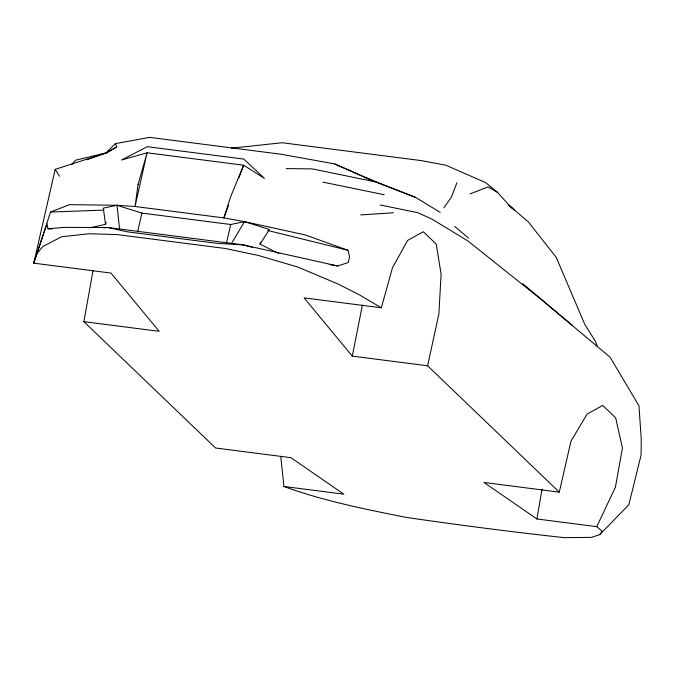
<?xml version="1.0" encoding="UTF-8"?>
<svg xmlns="http://www.w3.org/2000/svg" width="675" height="675" viewBox="0 0 675 675"><rect width="100%" height="100%" fill="white"/><g stroke="black" fill="none" stroke-linecap="round" stroke-linejoin="round"><path stroke-width="1.01" d="M280.741 456.477L283.956 486.489C323.35 500.867 364.652 509.102 405.675 517.303A1340.601 324.321 12.9 0 0 564.013 537.638L591.519 537.367L599.704 534.625L602.108 531.141L596.776 526.66L536.92 518.974L542.017 489.282M283.956 486.489L343.82 494.176L290.883 457.667L215.57 447.998L83.877 321.654L93.057 270.489M596.776 526.66L615.406 487.198L622.434 448.057L615.667 417.859L602.716 405.43L587.048 414.113L570.932 441.323L559.288 492.134L427.604 365.791L352.291 356.122L362.416 305.075M427.604 365.791L438.893 313.85L441.096 274.092L436.261 244.139L423.309 231.711L407.641 240.393L392.487 267.722L381.333 307.792L304.096 297.877L352.291 356.122M440.184 212.338L415.598 197.395L375.351 181.87L334.564 163.89L280.96 154.229L149.656 137.363L115.425 143.615L116.775 146.829L106.557 152.812L55.19 169.341L33.75 263.157L110.987 273.08L159.19 331.324L83.877 321.654M137.616 231.879L141.919 213.097L230.74 224.505L244.485 221.645L305.142 234.908L347.887 250.248L349.582 256.601L348.224 262.533L337.643 265.958L329.408 264.532M226.446 243.287L230.74 224.505M89.674 227.855L105.553 224.319L106.161 222.396M278.8 253.53L260.035 244.164L260.643 242.232M52.135 229.036L47.992 228.757L46.988 223.847L33.75 263.157L50.515 212.06L69.559 204.652L117.037 205.284L135.034 206.499L223.855 217.907L244.485 221.645L269.367 229.466L260.035 244.164M228.614 205.217L223.855 217.907L230.774 196.408L243.624 165.198L264.414 178.369L243.844 159.097L147.293 146.703L121.525 160.017L147.074 152.803L243.624 165.198L238.866 177.888M456.924 182.748L451.432 196.973L443.931 207.782M231.559 243.388L244.485 221.645M36.889 253.657L43.073 246.341L61.661 236.748L89.108 233.753L117.18 234.596L225.315 248.484L258.483 255.496L297.987 267.098L338.723 284.31L359.885 295.135L381.333 307.792M71.795 164.565L75.524 160.203L106.557 152.812L86.898 159.747M599.704 534.625L628.83 504.799L641.056 455.195L641.25 439.282L638.98 405.793L610.09 357.218L541.063 299.337L467.809 240.874L432.068 219.181L417.757 212.684L380.194 204.972M105.469 153.411L115.425 143.615M105.621 153.588L116.775 146.829M470.163 193.885L488.025 186.899L497.483 192.324L508.064 204.078L514.645 210.398L508.739 205.208M141.919 213.097L117.037 205.284L103.3 208.145L105.553 224.319M231.415 148.179L282.158 142.746L421.192 160.599L445.837 165.206L485.772 182.68L497.483 192.324M47.992 228.757L64.353 227.382L107.975 227.517L243.143 244.873L337.643 265.958M103.773 227.855L107.975 227.517L127.744 231.888L216.565 243.287L243.143 244.873L252.239 247.303M360.771 214.903L393.457 212.785M50.515 212.06L103.832 210.094M286.259 168.598L312.39 168.902L375.351 181.87L334.564 163.89M559.288 492.134L483.983 482.465L536.92 518.974M322.962 182.132L384.227 194.738M267.637 230.453L347.887 250.248M365.268 177.559L415.598 197.395M454.705 226.462L468.475 238.039M522.863 283.762L572.037 325.088M508.975 205.318L528.432 222.016L556.183 257.285L584.752 324.287L594.793 340.301L597.51 346.503M55.19 169.341L59.535 176.226M117.037 205.284L119.559 229.002M138.08 184.503L135.034 206.499L147.074 152.803L138.08 184.503"/></g></svg>
